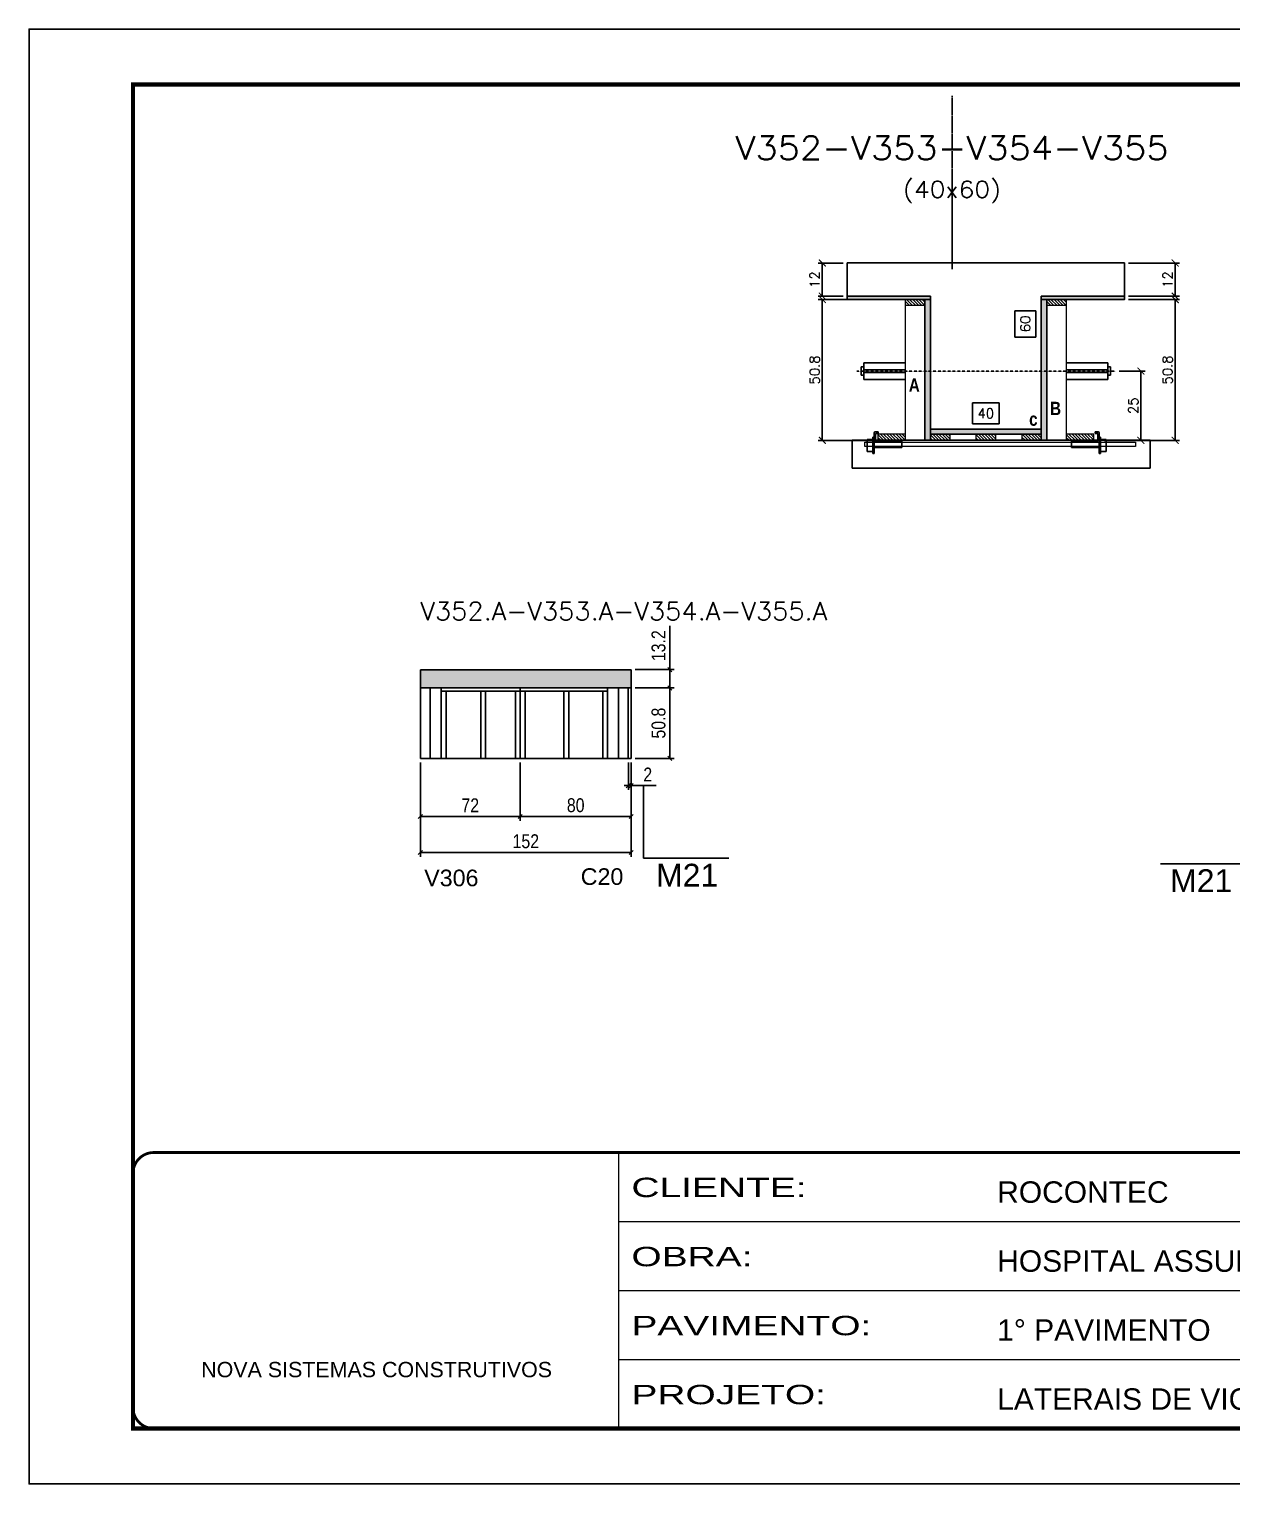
# Model space of a CAD drawing. Extents: x 137137 to 143418, y 10464 to 34486.
# Drawn here: x 138722 to 139590, y 17356 to 18406 of the extents above; entities that cross this region are included whole.
import ezdxf
from ezdxf.enums import TextEntityAlignment as Align

# ---------------------------------------------------------------- set-up
doc = ezdxf.new("R2010")
doc.units = 0
for name, pattern in [('CONTINUO', [0]), ('DASHED', [0.75, 0.5, -0.25]), ('HIDDEN', [0.375, 0.25, -0.125])]:
    doc.linetypes.add(name, pattern=pattern)
for name, color, linetype in [('5', 5, 'Continuous'), ('barrote', 251, 'Continuous'), ('COTA', 241, 'Continuous'), ('Cota Seção (2x)', 4, 'Continuous'), ('detalhes', 4, 'Continuous'), ('NOMENCLATURA', 7, 'Continuous'), ('Painéis', 200, 'Continuous'), ('presilha', 1, 'Continuous'), ('SARR_2.2x7', 40, 'Continuous'), ('SARR_3.5x7', 81, 'Continuous'), ('TENSOR', 3, 'Continuous'), ('Texto de Titulo', 7, 'Continuous'), ('Texto Qtd Sarr', 242, 'Continuous')]:
    doc.layers.add(name, color=color, linetype=linetype)
for name, color, linetype, lineweight in [('CONCRETO', 251, 'Continuous', 25), ('Folhas', 255, 'Continuous', 9), ('Hachura', 251, 'Continuous', 9), ('Madeira', 126, 'Continuous', 18), ('SARRAFO DE PRESSAO', 251, 'DASHED', 9), ('SCO-___-LAJ', 2, 'Continuous', 0), ('Texto Seção', 7, 'Continuous', 15)]:
    doc.layers.add(name, color=color, linetype=linetype, lineweight=lineweight)
doc.layers.add('Laje_Perimetro', color=7, linetype='Continuous', plot=False)
doc.styles.add('ARIAL', font='arial.ttf')
doc.styles.add('COTA TECNICA', font='techl___.ttf', dxfattribs={"height": 10})
doc.styles.add('REGUA-120', font='ROMANS.shx', dxfattribs={"height": 15})
doc.styles.add('Romans', font='romans.shx')
doc.styles.get("Standard").update_dxf_attribs({"font": 'arial.ttf'})
doc.styles.add('TECNICA', font='techb___.ttf', dxfattribs={"height": 10})
doc.styles.add('Tecnologia', font='')
doc.styles.get('Tecnologia').set_extended_font_data('Forgotten Futurist')
doc.dimstyles.new('Cota Seção (2x)', dxfattribs={"dimtxt": 7, "dimasz": 5, "dimexe": 3, "dimexo": 3, "dimgap": 2, "dimtad": 3, "dimdec": 1, "dimlfac": 0.5, "dimzin": 12, "dimdsep": 46, "dimtxsty": 'Romans', "dimblk": 'ARCHTICK', "dimcen": 0, "dimclrd": 4, "dimclre": 4, "dimclrt": 1, "dimadec": 1, "dimazin": 3, "dimtfac": 1, "dimtdec": 1, "dimtmove": 0, "dimatfit": 3, "dimldrblk": 'OBLIQUE', "dimfxl": 1, "dimtolj": 1, "dimtzin": 12, "dimarcsym": 0})
doc.dimstyles.new('Cota Seção interna', dxfattribs={"dimtxt": 7, "dimasz": 6, "dimexe": 0.18, "dimexo": 2, "dimgap": -4, "dimtad": 3, "dimdec": 1, "dimlfac": 0.5, "dimzin": 12, "dimdsep": 46, "dimtxsty": 'Romans', "dimblk": 'ARCHTICK', "dimcen": 0.09, "dimse1": 1, "dimse2": 1, "dimsd1": 1, "dimsd2": 1, "dimclrd": 180, "dimclre": 5, "dimclrt": 1, "dimadec": 0, "dimazin": 3, "dimtfac": 1, "dimtdec": 1, "dimtofl": 0, "dimtmove": 0, "dimatfit": 3, "dimldrblk": 'ARCHTICK', "dimfxl": 1, "dimtolj": 1, "dimtzin": 0, "dimarcsym": 0})
doc.dimstyles.new('PAINEL', dxfattribs={"dimtxt": 10, "dimasz": 3, "dimexe": 3, "dimexo": 3, "dimgap": 3, "dimtad": 1, "dimdec": 1, "dimzin": 12, "dimdsep": 46, "dimtxsty": 'COTA TECNICA', "dimblk1": 'OBLIQUE', "dimblk2": 'OBLIQUE', "dimsah": 1, "dimcen": 0.9, "dimclrd": 4, "dimclre": 4, "dimclrt": 240, "dimadec": 1, "dimazin": 3, "dimtfac": 1, "dimtdec": 1, "dimtmove": 0, "dimatfit": 3, "dimfxl": 1, "dimtolj": 1, "dimtzin": 12, "dimarcsym": 0})

# ---------------------------------------------------------------- blocks, each defined once
blk = doc.blocks.new('9999999999')
at = {"color": 30, "linetype": 'CONTINUO'}
for p, q in [((98564.6, 34230.2), (98564.6, 34429.4)), ((98564.6, 34379.6), (99584, 34379.6)), ((98564.6, 34329.8), (99488, 34329.8)), ((99584, 34329.8), (99488, 34329.8)), ((99488, 34329.8), (99488, 34230.2)), ((98564.6, 34280), (99488, 34280))]:
    blk.add_line(p, q, dxfattribs=at)
at = {"color": 30, "linetype": 'CONTINUO', "const_width": 2}
blk.add_lwpolyline([(99584, 34230.2), (99584, 34414.4, 0.414214), (99569, 34429.4), (98229, 34429.4, 0.414214), (98214, 34414.4), (98214, 34245.2, 0.414214), (98229, 34230.2), (99584, 34230.2)], format="xyb", dxfattribs=at)
at = {"layer": 'Folhas'}
blk.add_lwpolyline([(98139, 34190.2), (99624, 34190.2), (99624, 35240.2), (98139, 35240.2)], close=True, dxfattribs=at)
at = {"layer": 'Folhas', "color": 30, "const_width": 3}
blk.add_lwpolyline([(98214, 34230.2), (99584, 34230.2), (99584, 35200.2), (98214, 35200.2)], close=True, dxfattribs=at)
at = {"color": 7, "linetype": 'Continuous', "ltscale": 5, "style": 'ARIAL'}
for s, height, p in [('ROCONTEC', 15.48, (98837.7, 34393.1)), ('HOSPITAL ASSUNÇÃO', 15.483, (98837.7, 34343.3)), ('1° PAVIMENTO', 15.483, (98837.7, 34293.5)), ('NOVA SISTEMAS CONSTRUTIVOS', 11.059, (98263.2, 34267.2)), ('LATERAIS DE VIGAS', 15.483, (98837.7, 34243.7))]:
    blk.add_text(s, height=height, dxfattribs=at).set_placement(p)
at = {"layer": 'Folhas', "color": 7, "style": 'Tecnologia', "width": 1.5}
for s, p in [('CLIENTE:', (98573.7, 34397.2)), ('OBRA:', (98573.7, 34347.3)), ('PAVIMENTO:', (98573.7, 34297.5)), ('PROJETO:', (98573.7, 34247.7))]:
    blk.add_text(s, height=14, dxfattribs=at).set_placement(p)
blk = doc.blocks.new('_ArchTick')
at = {"color": 0, "linetype": 'ByBlock', "const_width": 0.15}
blk.add_lwpolyline([(-0.5, -0.5), (0.5, 0.5)], dxfattribs=at)
blk = doc.blocks.new('*D1600')
at = {"layer": 'COTA', "color": 4, "lineweight": -2, "transparency": 16777216}
for p, q in [((139515.8, 18210.5), (139552.5, 18210.5)), ((139549.5, 18108.9), (139549.5, 18210.5)), ((139498.2, 18108.9), (139552.5, 18108.9))]:
    blk.add_line(p, q, dxfattribs=at)
at = {"layer": 'Defpoints', "color": 0, "transparency": 16777216}
for p in [(139512.8, 18210.5), (139549.5, 18210.5), (139495.2, 18108.9)]:
    blk.add_point(p, dxfattribs=at)
at = {"layer": 'COTA', "color": 4, "lineweight": -2, "transparency": 16777216, "xscale": 5, "yscale": 5, "zscale": 5}
for p, rotation in [((139549.5, 18210.5), 90), ((139549.5, 18108.9), 270)]:
    blk.add_blockref('_ArchTick', p, dxfattribs=dict(at, rotation=rotation))
at = {"layer": 'COTA', "color": 1, "transparency": 16777216, "insert": (139544, 18159.7), "char_height": 7, "attachment_point": 5, "rotation": 90, "style": 'Romans'}
blk.add_mtext('\\A1;50.8', dxfattribs=at)
blk = doc.blocks.new('_Oblique')
at = {"color": 0, "linetype": 'ByBlock', "lineweight": -2}
blk.add_line((-0.5, -0.5), (0.5, 0.5), dxfattribs=at)
blk = doc.blocks.new('*D1601')
at = {"layer": 'COTA', "color": 4, "lineweight": -2, "transparency": 16777216}
for p, q in [((139515.8, 18236.9), (139552.5, 18236.9)), ((139549.5, 18212.9), (139549.5, 18236.9)), ((139515.8, 18212.9), (139552.5, 18212.9))]:
    blk.add_line(p, q, dxfattribs=at)
at = {"layer": 'Defpoints', "color": 0, "transparency": 16777216}
for p in [(139512.8, 18236.9), (139549.5, 18236.9), (139512.8, 18212.9)]:
    blk.add_point(p, dxfattribs=at)
at = {"layer": 'COTA', "color": 4, "lineweight": -2, "transparency": 16777216, "xscale": 5, "yscale": 5, "zscale": 5}
for p, rotation in [((139549.5, 18236.9), 90), ((139549.5, 18212.9), 270)]:
    blk.add_blockref('_ArchTick', p, dxfattribs=dict(at, rotation=rotation))
at = {"layer": 'COTA', "color": 1, "transparency": 16777216, "insert": (139544, 18224.9), "char_height": 7, "attachment_point": 5, "rotation": 90, "style": 'Romans'}
blk.add_mtext('\\A1;12', dxfattribs=at)
blk = doc.blocks.new('*D1602')
at = {"layer": 'Cota Seção (2x)', "color": 180, "lineweight": -2, "transparency": 16777216}
for p, q in [((139448.8, 18202.4), (139433.8, 18202.4)), ((139433.8, 18202.4), (139433.8, 18183.4)), ((139448.8, 18183.4), (139448.8, 18202.4)), ((139433.8, 18183.4), (139448.8, 18183.4))]:
    blk.add_line(p, q, dxfattribs=at)
at = {"layer": 'Defpoints', "color": 0, "transparency": 16777216}
for p in [(139452.8, 18236.9), (139452.8, 18236.9), (139452.8, 18116.9)]:
    blk.add_point(p, dxfattribs=at)
at = {"layer": 'Cota Seção (2x)', "color": 1, "transparency": 16777216, "insert": (139441.3, 18192.9), "char_height": 7, "attachment_point": 5, "rotation": 90, "style": 'Romans'}
blk.add_mtext('\\A1;60', dxfattribs=at)
blk = doc.blocks.new('PRESILHA METÁLICA 1')
at = {"layer": 'presilha'}
for p, q in [((7.5, 10.6), (7.5, 19.9)), ((12, 21), (8.6, 21)), ((9, 11.6), (9, 18.9)), ((12, 19.5), (9.6, 19.5)), ((12, 21), (12, 19.5)), ((0, 13), (6, 13)), ((0, 13), (0, 0)), ((6, 0), (0, 0)), ((6, 15.5), (7.5, 15.5)), ((6, -2.5), (6, 15.5)), ((6, 13), (6, 0)), ((7.5, 15.5), (7.5, -2.5)), ((37.5, 4.1), (7.5, 4.1)), ((37.5, 11), (9.6, 11)), ((37.5, 11), (37.5, 4.1)), ((7.5, -2.5), (6, -2.5))]:
    blk.add_line(p, q, dxfattribs=at)
for centre, radius, start, end in [((8.6, 19.9), 1.14, 90, 180), ((9.6, 18.9), 0.57, 90, 180), ((9.6, 11.6), 0.57, 180, 270)]:
    blk.add_arc(centre, radius, start, end, dxfattribs=at)
blk = doc.blocks.new('*D1603')
at = {"layer": 'Cota Seção (2x)', "color": 180, "lineweight": -2, "transparency": 16777216}
for p, q in [((139422.5, 18135.9), (139403.1, 18135.9)), ((139403.1, 18135.9), (139403.1, 18120.9)), ((139422.5, 18120.9), (139422.5, 18135.9)), ((139403.1, 18120.9), (139422.5, 18120.9))]:
    blk.add_line(p, q, dxfattribs=at)
at = {"layer": 'Defpoints', "color": 0, "transparency": 16777216}
for p in [(139452.8, 18116.9), (139372.8, 18108.9), (139452.8, 18108.9)]:
    blk.add_point(p, dxfattribs=at)
at = {"layer": 'Cota Seção (2x)', "color": 1, "transparency": 16777216, "insert": (139412.8, 18128.4), "char_height": 7, "attachment_point": 5, "style": 'Romans'}
blk.add_mtext('\\A1;40', dxfattribs=at)
blk = doc.blocks.new('*D1604')
at = {"layer": 'COTA', "color": 4, "lineweight": -2, "transparency": 16777216}
for p, q in [((139351.8, 18210.5), (139291.8, 18210.5)), ((139294.8, 18210.5), (139294.8, 18108.9)), ((139351.8, 18108.9), (139291.8, 18108.9))]:
    blk.add_line(p, q, dxfattribs=at)
at = {"layer": 'Defpoints', "color": 0, "transparency": 16777216}
for p in [(139354.8, 18210.5), (139294.8, 18108.9), (139354.8, 18108.9)]:
    blk.add_point(p, dxfattribs=at)
at = {"layer": 'COTA', "color": 4, "lineweight": -2, "transparency": 16777216, "xscale": 5, "yscale": 5, "zscale": 5}
for p, rotation in [((139294.8, 18210.5), 90), ((139294.8, 18108.9), 270)]:
    blk.add_blockref('_ArchTick', p, dxfattribs=dict(at, rotation=rotation))
at = {"layer": 'COTA', "color": 1, "transparency": 16777216, "insert": (139289.3, 18159.7), "char_height": 7, "attachment_point": 5, "rotation": 90, "style": 'Romans'}
blk.add_mtext('\\A1;50.8', dxfattribs=at)
blk = doc.blocks.new('*D1605')
at = {"layer": 'COTA', "color": 4, "lineweight": -2, "transparency": 16777216}
for p, q in [((139509.1, 18158.9), (139527.7, 18158.9)), ((139524.7, 18158.9), (139524.7, 18108.9)), ((139509.1, 18108.9), (139527.7, 18108.9))]:
    blk.add_line(p, q, dxfattribs=at)
at = {"layer": 'Defpoints', "color": 0, "transparency": 16777216}
for p in [(139506.1, 18158.9), (139506.1, 18108.9), (139524.7, 18108.9)]:
    blk.add_point(p, dxfattribs=at)
at = {"layer": 'COTA', "color": 4, "lineweight": -2, "transparency": 16777216, "xscale": 5, "yscale": 5, "zscale": 5}
for p, rotation in [((139524.7, 18158.9), 90), ((139524.7, 18108.9), 270)]:
    blk.add_blockref('_ArchTick', p, dxfattribs=dict(at, rotation=rotation))
at = {"layer": 'COTA', "color": 1, "transparency": 16777216, "insert": (139519.2, 18133.9), "char_height": 7, "attachment_point": 5, "rotation": 90, "style": 'Romans'}
blk.add_mtext('\\A1;25', dxfattribs=at)
blk = doc.blocks.new('titulo1')
at = {"layer": 'Defpoints', "color": 252, "linetype": 'HIDDEN', "ltscale": 2}
blk.add_line((0, 0), (0, 125), dxfattribs=at)
at = {"layer": 'Defpoints', "style": 'Romans', "oblique": 15}
blk.add_attdef('FOLHA', text='', height=10, dxfattribs=at).set_placement((0, 15.6), align=Align.MIDDLE_CENTER)
at = {"layer": 'Texto Qtd Sarr', "color": 3, "style": 'Romans', "oblique": 15}
for tag, height, p in [('TITULO', 17, (0, 71.4)), ('SEÇÃO', 12, (0, 41.5))]:
    blk.add_attdef(tag, text='', height=height, dxfattribs=at).set_placement(p, align=Align.MIDDLE_CENTER)
blk = doc.blocks.new('*D1627')
at = {"layer": 'COTA', "color": 4, "lineweight": -2, "transparency": 16777216}
for p, q in [((139309.8, 18236.9), (139291.8, 18236.9)), ((139294.8, 18212.9), (139294.8, 18236.9)), ((139309.8, 18212.9), (139291.8, 18212.9))]:
    blk.add_line(p, q, dxfattribs=at)
at = {"layer": 'Defpoints', "color": 0, "transparency": 16777216}
for p in [(139294.8, 18236.9), (139312.8, 18236.9), (139312.8, 18212.9)]:
    blk.add_point(p, dxfattribs=at)
at = {"layer": 'COTA', "color": 4, "lineweight": -2, "transparency": 16777216, "xscale": 5, "yscale": 5, "zscale": 5}
for p, rotation in [((139294.8, 18236.9), 90), ((139294.8, 18212.9), 270)]:
    blk.add_blockref('_ArchTick', p, dxfattribs=dict(at, rotation=rotation))
at = {"layer": 'COTA', "color": 1, "transparency": 16777216, "insert": (139289.3, 18224.9), "char_height": 7, "attachment_point": 5, "rotation": 90, "style": 'Romans'}
blk.add_mtext('\\A1;12', dxfattribs=at)
blk = doc.blocks.new('*D1629')
at = {"layer": 'COTA', "color": 4, "lineweight": -2, "ltscale": 25, "transparency": 16777216}
for p, q in [((139004.7, 17876.4), (139004.7, 17808.4)), ((139156.8, 17876.4), (139156.8, 17808.4)), ((139156.8, 17811.4), (139004.7, 17811.4))]:
    blk.add_line(p, q, dxfattribs=at)
at = {"layer": 'Defpoints', "color": 0, "ltscale": 25, "transparency": 16777216}
for p in [(139004.7, 17879.4), (139156.8, 17879.4), (139004.7, 17811.4)]:
    blk.add_point(p, dxfattribs=at)
at = {"layer": 'COTA', "color": 4, "lineweight": -2, "ltscale": 25, "transparency": 16777216, "xscale": 3, "yscale": 3, "zscale": 3, "rotation": 180}
blk.add_blockref('_Oblique', (139004.7, 17811.4), dxfattribs=at)
at = {"layer": 'COTA', "color": 4, "lineweight": -2, "ltscale": 25, "transparency": 16777216, "xscale": 3, "yscale": 3, "zscale": 3}
blk.add_blockref('_Oblique', (139156.8, 17811.4), dxfattribs=at)
at = {"layer": 'COTA', "color": 240, "ltscale": 25, "transparency": 16777216, "insert": (139080.8, 17819.5), "char_height": 10, "attachment_point": 5, "style": 'COTA TECNICA'}
blk.add_mtext('\\A1;152', dxfattribs=at)
blk = doc.blocks.new('*D1649')
at = {"layer": 'COTA', "color": 4, "lineweight": -2, "ltscale": 25, "transparency": 16777216}
for p, q in [((139004.7, 17876.4), (139004.7, 17834.4)), ((139076.7, 17876.4), (139076.7, 17834.4)), ((139004.7, 17837.4), (139076.7, 17837.4))]:
    blk.add_line(p, q, dxfattribs=at)
at = {"layer": 'Defpoints', "color": 0, "ltscale": 25, "transparency": 16777216}
for p in [(139004.7, 17879.4), (139076.7, 17879.4), (139076.7, 17837.4)]:
    blk.add_point(p, dxfattribs=at)
at = {"layer": 'COTA', "color": 4, "lineweight": -2, "ltscale": 25, "transparency": 16777216, "xscale": 3, "yscale": 3, "zscale": 3, "rotation": 180}
blk.add_blockref('_Oblique', (139004.7, 17837.4), dxfattribs=at)
at = {"layer": 'COTA', "color": 4, "lineweight": -2, "ltscale": 25, "transparency": 16777216, "xscale": 3, "yscale": 3, "zscale": 3}
blk.add_blockref('_Oblique', (139076.7, 17837.4), dxfattribs=at)
at = {"layer": 'COTA', "color": 240, "ltscale": 25, "transparency": 16777216, "insert": (139040.7, 17845.5), "char_height": 10, "attachment_point": 5, "style": 'COTA TECNICA'}
blk.add_mtext('\\A1;72', dxfattribs=at)
blk = doc.blocks.new('*D1621')
at = {"layer": 'COTA', "color": 4, "lineweight": -2, "ltscale": 25, "transparency": 16777216}
for p, q in [((139076.7, 17876.4), (139076.7, 17834.4)), ((139156.8, 17876.4), (139156.8, 17834.4)), ((139076.7, 17837.4), (139156.8, 17837.4))]:
    blk.add_line(p, q, dxfattribs=at)
at = {"layer": 'Defpoints', "color": 0, "ltscale": 25, "transparency": 16777216}
for p in [(139076.7, 17879.4), (139156.8, 17879.4), (139156.8, 17837.4)]:
    blk.add_point(p, dxfattribs=at)
at = {"layer": 'COTA', "color": 4, "lineweight": -2, "ltscale": 25, "transparency": 16777216, "xscale": 3, "yscale": 3, "zscale": 3, "rotation": 180}
blk.add_blockref('_Oblique', (139076.7, 17837.4), dxfattribs=at)
at = {"layer": 'COTA', "color": 4, "lineweight": -2, "ltscale": 25, "transparency": 16777216, "xscale": 3, "yscale": 3, "zscale": 3}
blk.add_blockref('_Oblique', (139156.8, 17837.4), dxfattribs=at)
at = {"layer": 'COTA', "color": 240, "ltscale": 25, "transparency": 16777216, "insert": (139116.8, 17845.5), "char_height": 10, "attachment_point": 5, "style": 'COTA TECNICA'}
blk.add_mtext('\\A1;80', dxfattribs=at)
blk = doc.blocks.new('*D1650')
at = {"layer": 'COTA', "color": 4, "lineweight": -2, "ltscale": 25, "transparency": 16777216}
for p, q in [((139159.8, 17930.2), (139187.8, 17930.2)), ((139184.8, 17930.2), (139184.8, 17879.4)), ((139159.8, 17879.4), (139187.8, 17879.4))]:
    blk.add_line(p, q, dxfattribs=at)
at = {"layer": 'Defpoints', "color": 0, "ltscale": 25, "transparency": 16777216}
for p in [(139156.8, 17930.2), (139156.8, 17879.4), (139184.8, 17879.4)]:
    blk.add_point(p, dxfattribs=at)
at = {"layer": 'COTA', "color": 4, "lineweight": -2, "ltscale": 25, "transparency": 16777216, "xscale": 3, "yscale": 3, "zscale": 3}
for p, rotation in [((139184.8, 17930.2), 90), ((139184.8, 17879.4), 270)]:
    blk.add_blockref('_Oblique', p, dxfattribs=dict(at, rotation=rotation))
at = {"layer": 'COTA', "color": 240, "ltscale": 25, "transparency": 16777216, "insert": (139176.6, 17904.8), "char_height": 10, "attachment_point": 5, "rotation": 90, "style": 'COTA TECNICA'}
blk.add_mtext('\\A1;50.8', dxfattribs=at)
blk = doc.blocks.new('*D1651')
at = {"layer": 'COTA', "color": 4, "lineweight": -2, "ltscale": 25, "transparency": 16777216}
for p, q in [((139184.8, 17943.4), (139184.8, 17975.1)), ((139159.8, 17943.4), (139187.8, 17943.4)), ((139184.8, 17930.2), (139184.8, 17943.4)), ((139159.8, 17930.2), (139187.8, 17930.2))]:
    blk.add_line(p, q, dxfattribs=at)
at = {"layer": 'Defpoints', "color": 0, "ltscale": 25, "transparency": 16777216}
for p in [(139156.8, 17943.4), (139184.8, 17943.4), (139156.8, 17930.2)]:
    blk.add_point(p, dxfattribs=at)
at = {"layer": 'COTA', "color": 4, "lineweight": -2, "ltscale": 25, "transparency": 16777216, "xscale": 3, "yscale": 3, "zscale": 3}
for p, rotation in [((139184.8, 17943.4), 90), ((139184.8, 17930.2), 270)]:
    blk.add_blockref('_Oblique', p, dxfattribs=dict(at, rotation=rotation))
at = {"layer": 'COTA', "color": 240, "ltscale": 25, "transparency": 16777216, "insert": (139176.6, 17960.7), "char_height": 10, "attachment_point": 5, "rotation": 90, "style": 'COTA TECNICA'}
blk.add_mtext('\\A1;13.2', dxfattribs=at)
blk = doc.blocks.new('*D1652')
at = {"layer": 'COTA', "color": 4, "lineweight": -2, "ltscale": 25, "transparency": 16777216}
for p, q in [((139154.8, 17876.4), (139154.8, 17856.7)), ((139156.8, 17876.4), (139156.8, 17856.7)), ((139154.8, 17859.7), (139151.8, 17859.7)), ((139154.8, 17859.7), (139156.8, 17859.7)), ((139156.8, 17859.7), (139174.9, 17859.7))]:
    blk.add_line(p, q, dxfattribs=at)
at = {"layer": 'Defpoints', "color": 0, "ltscale": 25, "transparency": 16777216}
for p in [(139154.8, 17879.4), (139156.8, 17879.4), (139156.8, 17859.7)]:
    blk.add_point(p, dxfattribs=at)
at = {"layer": 'COTA', "color": 4, "lineweight": -2, "ltscale": 25, "transparency": 16777216, "xscale": 3, "yscale": 3, "zscale": 3}
blk.add_blockref('_Oblique', (139154.8, 17859.7), dxfattribs=at)
at = {"layer": 'COTA', "color": 4, "lineweight": -2, "ltscale": 25, "transparency": 16777216, "xscale": 3, "yscale": 3, "zscale": 3, "rotation": 180}
blk.add_blockref('_Oblique', (139156.8, 17859.7), dxfattribs=at)
at = {"layer": 'COTA', "color": 240, "ltscale": 25, "transparency": 16777216, "insert": (139168.8, 17867.7), "char_height": 10, "attachment_point": 5, "style": 'COTA TECNICA'}
blk.add_mtext('\\A1;2', dxfattribs=at)

msp = doc.modelspace()

# ---------------------------------------------------------------- hatches: boundary and pattern name
at = {"layer": 'COTA', "linetype": 'ByBlock'}
h = msp.add_hatch(dxfattribs=at)
h.set_pattern_fill('AR-CONC', color=256, scale=0.03)
h.set_pattern_definition([(50, (-420.7545, -15249.248), (5.46554007, -0.47817257), [0.5715, -6.2865]), (355, (-420.7545, -15249.248), (-1.05730264, 5.73170536), [0.4572, -5.02921753]), (100.4514447, (-420.299, -15249.2876), (4.40823741, 5.25353256), [0.48570026, -5.34270734]), (46.1842, (-420.7545, -15247.724), (8.13237123, -1.26126984), [0.85725, -9.42975]), (96.6355576, (-420.077, -15247.829), (7.122124, 7.42278374), [0.7285507, -8.01406824]), (351.184151, (-420.7545, -15247.724), (7.122124, 7.42278374), [0.685799, -7.54379196]), (21, (-419.9925, -15248.105), (4.54843174, -3.06795595), [0.5715, -6.2865]), (326, (-419.9925, -15248.105), (1.85406085, 5.52563898), [0.4572, -5.0292]), (71.451445, (-419.6135, -15248.3605), (6.40249258, 2.45768307), [0.48570026, -5.34269813]), (37.5, (-420.7545, -15249.2478), (0.092658098, 2.536651166), [0, -4.96824, 0, -5.1054, 0, -5.04825]), (7.5, (-420.7545, -15249.2478), (2.004589875, 3.005417245), [0, -2.91084, 0, -4.85394, 0, -1.92405]), (327.5, (-422.4538, -15249.2478), (4.067717855, -0.17186232), [0, -1.905, 0, -5.9436, 0, -7.8867]), (317.5, (-423.2158, -15249.2478), (4.44387544, 0.76279473), [0, -2.4765, 0, -3.94716, 0, -5.6007])])
h.paths.add_polyline_path([(139156.78, 17930.18), (139156.78, 17943.38), (139004.74, 17943.38), (139004.74, 17930.18)])
at = {"layer": 'Hachura'}
h = msp.add_hatch(color=256, dxfattribs=at)
h.dxf.hatch_style = 1
h.paths.add_polyline_path([(139372.8, 18210.53), (139372.8, 18212.93), (139312.8, 18212.93), (139312.8, 18210.53)])
h = msp.add_hatch(dxfattribs=at)
h.set_pattern_fill('ANSI31', color=256, scale=0.5, angle=270, style=0)
h.set_pattern_definition([(315, (162260.6139, 9902.882), (1.12253202, 1.12253202), [])])
h.paths.add_polyline_path([(139354.79, 18206.13), (139354.79, 18210.53), (139368.79, 18210.53), (139368.79, 18206.13)])
h = msp.add_hatch(color=256, dxfattribs=at)
h.dxf.hatch_style = 1
h.paths.add_polyline_path([(139372.79, 18210.53), (139368.79, 18210.53), (139368.79, 18108.93), (139372.79, 18108.93)])
h = msp.add_hatch(color=256, dxfattribs=at)
h.dxf.hatch_style = 1
h.paths.add_polyline_path([(139452.79, 18210.53), (139452.79, 18212.93), (139512.79, 18212.93), (139512.79, 18210.53)])
h = msp.add_hatch(color=256, dxfattribs=at)
h.dxf.hatch_style = 1
h.paths.add_polyline_path([(139456.79, 18210.53), (139452.79, 18210.53), (139452.79, 18108.93), (139456.79, 18108.93)])
h = msp.add_hatch(dxfattribs=at)
h.set_pattern_fill('ANSI31', color=256, scale=0.5, angle=270, style=0)
h.set_pattern_definition([(315, (162362.6139, 9902.882), (1.12253202, 1.12253202), [])])
h.paths.add_polyline_path([(139456.79, 18206.13), (139456.79, 18210.53), (139470.79, 18210.53), (139470.79, 18206.13)])
h = msp.add_hatch(dxfattribs=at)
h.set_pattern_fill('ANSI31', color=256, scale=0.5, angle=270, style=0)
h.set_pattern_definition([(315, (162226.6139, 9879.282), (1.12253202, 1.12253202), [])])
h.paths.add_polyline_path([(139354.79, 18108.93), (139354.79, 18113.33), (139334.79, 18113.33), (139334.79, 18108.93)])
h = msp.add_hatch(color=256, dxfattribs=at)
h.dxf.hatch_style = 1
h.paths.add_polyline_path([(139372.8, 18113.33), (139372.8, 18116.93), (139452.79, 18116.93), (139452.79, 18113.33)])
h = msp.add_hatch(dxfattribs=at)
h.set_pattern_fill('ANSI31', color=256, scale=0.5, angle=270, style=0)
h.set_pattern_definition([(315, (162329.416, 9879.282), (1.12253202, 1.12253202), [])])
h.paths.add_polyline_path([(139372.8, 18108.93), (139372.8, 18113.33), (139386.8, 18113.33), (139386.8, 18108.93)])
h = msp.add_hatch(dxfattribs=at)
h.set_pattern_fill('ANSI31', color=256, scale=0.5, angle=270, style=0)
h.set_pattern_definition([(315, (162362.4149, 9879.282), (1.12253202, 1.12253202), [])])
h.paths.add_polyline_path([(139405.79, 18108.93), (139405.79, 18113.33), (139419.79, 18113.33), (139419.79, 18108.93)])
h = msp.add_hatch(dxfattribs=at)
h.set_pattern_fill('ANSI31', color=256, scale=0.5, angle=270, style=0)
h.set_pattern_definition([(315, (162371.4139, 9879.282), (1.12253202, 1.12253202), [])])
h.paths.add_polyline_path([(139452.79, 18108.93), (139452.79, 18113.33), (139438.79, 18113.33), (139438.79, 18108.93)])
h = msp.add_hatch(dxfattribs=at)
h.set_pattern_fill('ANSI31', color=256, scale=0.5, angle=270, style=0)
h.set_pattern_definition([(315, (162362.6139, 9879.282), (1.12253202, 1.12253202), [])])
h.paths.add_polyline_path([(139490.79, 18108.93), (139490.79, 18113.33), (139470.79, 18113.33), (139470.79, 18108.93)])

# ---------------------------------------------------------------- linework, layer by layer
at = {"ltscale": 3}
for p, q in [((139322.79, 18161.9), (139322.79, 18155.9)), ((139324.79, 18161.9), (139322.79, 18161.9)), ((139324.79, 18155.9), (139322.79, 18155.9)), ((139324.79, 18164.9), (139324.79, 18152.9)), ((139324.79, 18164.9), (139354.79, 18164.9)), ((139354.79, 18159.9), (139324.79, 18159.9)), ((139354.79, 18157.9), (139324.79, 18157.9)), ((139500.79, 18164.9), (139470.79, 18164.9)), ((139470.79, 18159.9), (139500.79, 18159.9)), ((139470.79, 18157.9), (139500.79, 18157.9)), ((139500.79, 18164.9), (139500.79, 18152.9)), ((139502.79, 18161.9), (139500.79, 18161.9)), ((139500.79, 18155.9), (139502.79, 18155.9)), ((139502.79, 18161.9), (139502.79, 18155.9)), ((139324.79, 18152.9), (139354.79, 18152.9)), ((139500.79, 18152.9), (139470.79, 18152.9))]:
    msp.add_line(p, q, dxfattribs=at)
at = {"layer": 'barrote'}
msp.add_lwpolyline([(139316.43, 18088.93), (139531.4, 18088.93), (139531.4, 18108.93), (139316.43, 18108.93)], close=True, dxfattribs=at)
at = {"layer": 'CONCRETO'}
msp.add_lwpolyline([(139372.79, 18212.93), (139372.79, 18113.33), (139372.8, 18113.33), (139372.8, 18116.93), (139452.79, 18116.93), (139452.79, 18212.93), (139512.79, 18212.93), (139512.79, 18236.93), (139452.79, 18236.93), (139452.79, 18236.93), (139372.79, 18236.93), (139312.8, 18236.93), (139312.8, 18212.93)], close=True, dxfattribs=at)
at = {"layer": 'COTA', "linetype": 'ByBlock'}
for p, q in [((139004.74, 17943.38), (139156.78, 17943.38)), ((139004.74, 17930.18), (139004.74, 17943.38)), ((139156.78, 17930.18), (139156.78, 17943.38))]:
    msp.add_line(p, q, dxfattribs=at)
at = {"layer": 'Laje_Perimetro'}
msp.add_lwpolyline([(140207.29, 18405.72), (138722.29, 18405.72), (138722.29, 17355.72), (140207.29, 17355.72)], close=True, dxfattribs=at)
at = {"layer": 'Madeira'}
for points in [[(139354.79, 18206.13), (139354.79, 18210.53), (139368.79, 18210.53), (139368.79, 18206.13)], [(139354.79, 18210.53), (139368.79, 18210.53), (139368.79, 18108.93), (139354.79, 18108.93)], [(139456.79, 18206.13), (139456.79, 18210.53), (139470.79, 18210.53), (139470.79, 18206.13)], [(139456.79, 18210.53), (139470.79, 18210.53), (139470.79, 18108.93), (139456.79, 18108.93)], [(139354.79, 18108.93), (139354.79, 18113.33), (139334.79, 18113.33), (139334.79, 18108.93)], [(139372.8, 18108.93), (139372.8, 18113.33), (139386.8, 18113.33), (139386.8, 18108.93)], [(139405.79, 18108.93), (139405.79, 18113.33), (139419.79, 18113.33), (139419.79, 18108.93)], [(139452.79, 18108.93), (139452.79, 18113.33), (139438.79, 18113.33), (139438.79, 18108.93)], [(139490.79, 18108.93), (139490.79, 18113.33), (139470.79, 18113.33), (139470.79, 18108.93)]]:
    msp.add_lwpolyline(points, close=True, dxfattribs=at)
at = {"layer": 'NOMENCLATURA', "linetype": 'Continuous'}
for p, q in [((139165.83, 17859.68), (139165.83, 17807.28)), ((139227.32, 17807.28), (139165.83, 17807.28)), ((139538.83, 17803.33), (139600.32, 17803.33))]:
    msp.add_line(p, q, dxfattribs=at)
at = {"layer": 'Painéis'}
for p, q in [((139004.74, 17930.18), (139156.78, 17930.18)), ((139004.74, 17879.38), (139156.78, 17879.38))]:
    msp.add_line(p, q, dxfattribs=at)
at = {"layer": 'Painéis', "ltscale": 25}
for p, q in [((139004.74, 17879.38), (139004.74, 17930.18)), ((139076.74, 17879.38), (139076.74, 17930.18)), ((139154.78, 17879.38), (139154.78, 17930.18)), ((139156.78, 17879.38), (139156.78, 17930.18))]:
    msp.add_line(p, q, dxfattribs=at)
at = {"layer": 'Painéis'}
for points in [[(139372.8, 18210.53), (139372.8, 18212.93), (139312.8, 18212.93), (139312.8, 18210.53)], [(139372.79, 18210.53), (139368.79, 18210.53), (139368.79, 18108.93), (139372.79, 18108.93)], [(139452.79, 18210.53), (139452.79, 18212.93), (139512.79, 18212.93), (139512.79, 18210.53)], [(139456.79, 18210.53), (139452.79, 18210.53), (139452.79, 18108.93), (139456.79, 18108.93)], [(139372.8, 18113.33), (139372.8, 18116.93), (139452.79, 18116.93), (139452.79, 18113.33)]]:
    msp.add_lwpolyline(points, close=True, dxfattribs=at)
at = {"layer": 'SARR_2.2x7', "linetype": 'Continuous'}
for p, q in [((139011.74, 17930.18), (139011.74, 17879.38)), ((139019.74, 17927.98), (139076.74, 17927.98)), ((139139.78, 17927.98), (139076.74, 17927.98)), ((139147.78, 17930.18), (139147.78, 17879.38))]:
    msp.add_line(p, q, dxfattribs=at)
at = {"layer": 'SARR_3.5x7'}
for p, q in [((139019.74, 17930.18), (139019.74, 17879.38)), ((139023.24, 17927.98), (139023.24, 17879.38)), ((139048.24, 17927.98), (139048.24, 17879.38)), ((139051.74, 17927.98), (139051.74, 17879.38)), ((139073.24, 17927.98), (139073.24, 17879.38)), ((139080.24, 17927.98), (139080.24, 17879.38)), ((139108.26, 17927.98), (139108.26, 17879.38)), ((139111.76, 17927.98), (139111.76, 17879.38)), ((139136.28, 17927.98), (139136.28, 17879.38)), ((139139.78, 17930.18), (139139.78, 17879.38))]:
    msp.add_line(p, q, dxfattribs=at)
at = {"layer": 'SCO-___-LAJ', "color": 1}
msp.add_lwpolyline([(139325.43, 18107.59), (139520.74, 18107.59), (139520.74, 18104.39), (139325.43, 18104.39)], close=True, dxfattribs=at)
at = {"layer": 'TENSOR', "linetype": 'HIDDEN', "ltscale": 0.5}
msp.add_line((139319.79, 18158.9), (139506.1, 18158.9), dxfattribs=at)

# ---------------------------------------------------------------- block references
at = {"layer": 'presilha', "yscale": 0.6666666666666666, "zscale": 0.6666666666666666}
for p, xscale in [((139327.22, 18100.96), 0.6666666666666666), ((139499.66, 18100.96), -0.6666666666666666)]:
    msp.add_blockref('PRESILHA METÁLICA 1', p, dxfattribs=dict(at, xscale=xscale))
at = {"layer": 'SARRAFO DE PRESSAO', "color": 6, "linetype": 'ByBlock'}
msp.add_blockref('9999999999', (40583.31, -16834.48), dxfattribs=at)
at = {"layer": 'Texto Seção'}
ref = msp.add_blockref('titulo1', (139388.4, 18232.49), dxfattribs=at)
ref.add_attrib('TITULO', 'V352-V353-V354-V355', dxfattribs={"layer": 'Texto de Titulo', "color": 7, "height": 17, "style": 'Romans', "width": 1.1}).set_placement((139388.4, 18319.99), align=Align.MIDDLE_CENTER)
ref.add_attrib('SEÇÃO', '(40x60)', dxfattribs={"layer": 'Texto de Titulo', "color": 7, "height": 12, "style": 'Romans', "width": 1.1}).set_placement((139388.4, 18289.99), align=Align.MIDDLE_CENTER)

# ---------------------------------------------------------------- texts
at = {"layer": '5', "linetype": 'Continuous'}
for s, p in [('V306', (139007.48, 17787.08)), ('C20', (139120.42, 17788.06))]:
    msp.add_text(s, height=12, rotation=359.99996, dxfattribs=at).set_placement(p)
at = {"layer": 'detalhes', "style": 'TECNICA'}
for s, p in [('A', (139357.19, 18143.96)), ('B', (139459.15, 18127.12)), ('c', (139444.05, 18119.42))]:
    msp.add_text(s, height=9.6, dxfattribs=at).set_placement(p)
at = {"layer": 'NOMENCLATURA', "linetype": 'Continuous'}
for p in [(139174.82, 17786.8), (139545.84, 17782.84)]:
    msp.add_text('M21', height=16.5, dxfattribs=at).set_placement(p)
at = {"layer": 'Texto Seção', "style": 'REGUA-120', "width": 1.05}
msp.add_text('V352.A-V353.A-V354.A-V355.A', height=13, dxfattribs=at).set_placement((139004.72, 17979.19))

# ---------------------------------------------------------------- dimensions: what is measured, and where the dimension line sits
at = {"layer": 'COTA'}
for base, p1, p2, picture, middle in [((139294.82, 18236.93), (139312.8, 18212.93), (139312.8, 18236.93), '*D1627', (139289.32, 18224.93)), ((139549.51, 18236.93), (139512.79, 18212.93), (139512.79, 18236.93), '*D1601', (139544.01, 18224.93)), ((139294.82, 18108.93), (139354.79, 18210.53), (139354.79, 18108.93), '*D1604', (139289.32, 18159.73)), ((139549.51, 18210.53), (139495.19, 18108.93), (139512.79, 18210.53), '*D1600', (139544.01, 18159.73)), ((139524.65, 18108.93), (139506.1, 18158.9), (139506.1, 18108.93), '*D1605', (139519.15, 18133.91))]:
    dim = msp.add_linear_dim(base=base, p1=p1, p2=p2, angle=90, dimstyle='Cota Seção (2x)', dxfattribs=at)
    dim.commit()
    dim.dimension.update_dxf_attribs({"geometry": picture, "text_midpoint": middle})
at = {"layer": 'COTA', "ltscale": 25}
for base, p2, picture, middle in [((139184.77, 17943.38), (139156.78, 17943.38), '*D1651', (139176.55, 17960.74)), ((139184.77, 17879.38), (139156.78, 17879.38), '*D1650', (139176.64, 17904.78))]:
    dim = msp.add_linear_dim(base=base, p1=(139156.78, 17930.18), p2=p2, angle=90, dimstyle='PAINEL', dxfattribs=at)
    dim.commit()
    dim.dimension.update_dxf_attribs({"geometry": picture, "text_midpoint": middle})
for base, p1, p2, picture, middle in [((139004.74, 17811.41), (139156.78, 17879.38), (139004.74, 17879.38), '*D1629', (139080.76, 17819.52)), ((139076.74, 17837.4), (139004.74, 17879.38), (139076.74, 17879.38), '*D1649', (139040.74, 17845.47)), ((139156.78, 17859.68), (139154.78, 17879.38), (139156.78, 17879.38), '*D1652', (139168.83, 17867.68))]:
    dim = msp.add_linear_dim(base=base, p1=p1, p2=p2, dimstyle='PAINEL', dxfattribs=at)
    dim.commit()
    dim.dimension.update_dxf_attribs({"geometry": picture, "text_midpoint": middle})
dim = msp.add_linear_dim(base=(139156.78, 17837.4), p1=(139076.74, 17879.38), p2=(139156.78, 17879.38), dimstyle='PAINEL', override={"dimtmove": 1}, dxfattribs=at)
dim.commit()
dim.dimension.update_dxf_attribs({"geometry": '*D1621', "text_midpoint": (139116.76, 17845.53)})
at = {"layer": 'Cota Seção (2x)'}
dim = msp.add_linear_dim(base=(139452.79, 18236.93), p1=(139452.79, 18116.93), p2=(139452.79, 18236.93), angle=90, dimstyle='Cota Seção interna', dxfattribs=at)
dim.commit()
dim.dimension.update_dxf_attribs({"geometry": '*D1602', "text_midpoint": (139452.79, 18192.93), "dimtype": 160})
dim = msp.add_linear_dim(base=(139452.79, 18116.93), p1=(139372.8, 18108.93), p2=(139452.79, 18108.93), dimstyle='Cota Seção interna', dxfattribs=at)
dim.commit()
dim.dimension.update_dxf_attribs({"geometry": '*D1603', "text_midpoint": (139412.79, 18128.43)})

doc.saveas('drawing.dxf')
